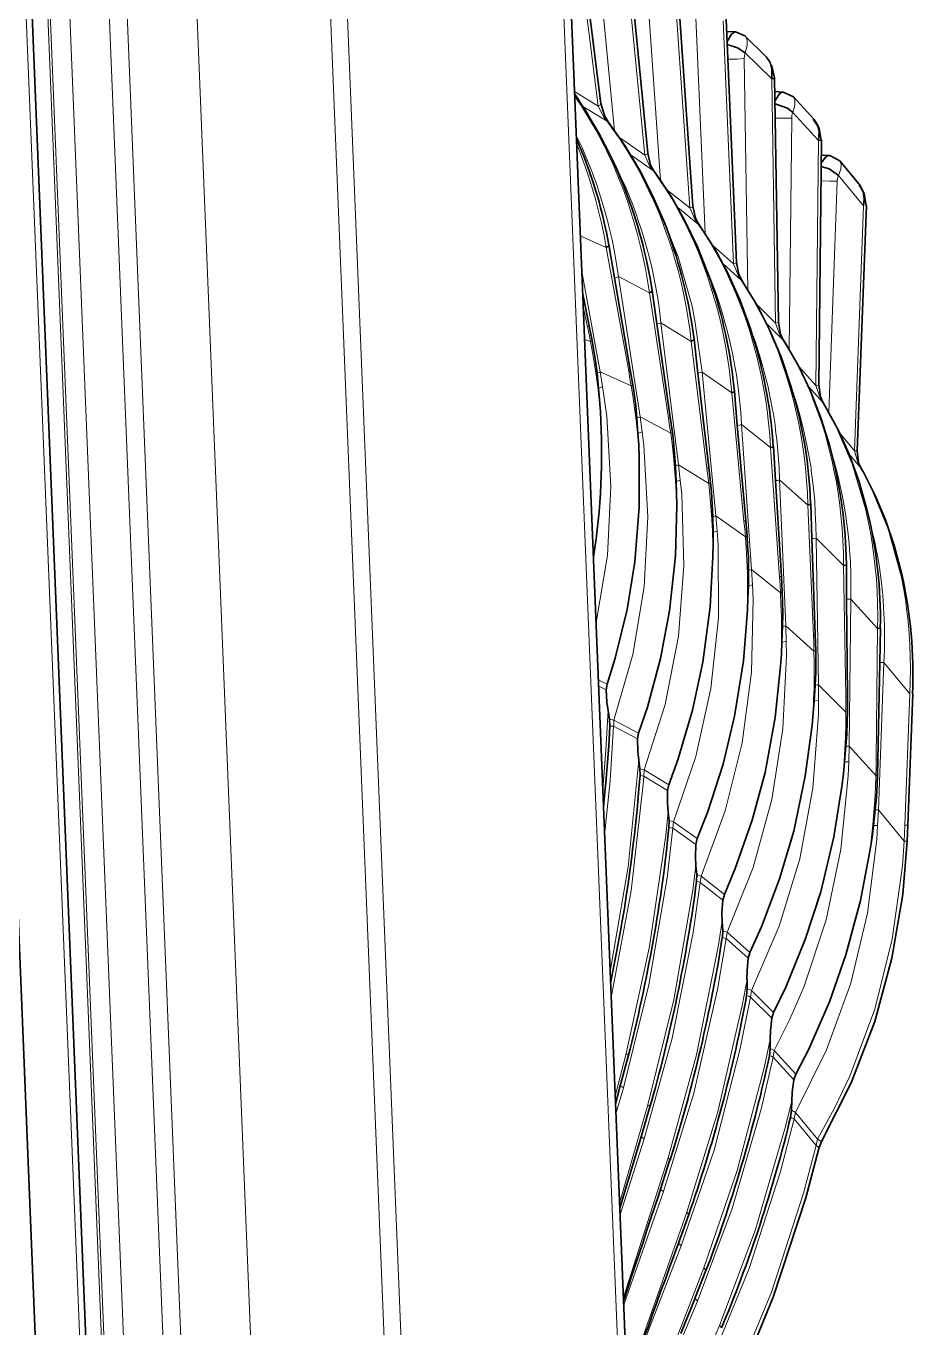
# Model space of a CAD drawing. Header units: millimetres. Extents: x 0 to 174, y 0 to 33.
# Drawn here: x 28.202 to 28.904, y 25.847 to 26.877 of the extents above; entities that cross this region are included whole.
import ezdxf

# ---------------------------------------------------------------- set-up
doc = ezdxf.new("R2010")
doc.units = ezdxf.units.MM
doc.layers.add('PDF_Geomertry', color=7, linetype='Continuous', true_color=0x405f80)

# ---------------------------------------------------------------- blocks, each defined once
blk = doc.blocks.new('SYM_BSB04473_001')
at = {"layer": 'PDF_Geomertry', "color": 7, "lineweight": 35}
for points in [[(0.6097, -1.9019), (0.6091, -1.899), (0.6095, -1.8953), (0.6102, -1.894), (0.6105, -1.8935), (0.611, -1.8931), (0.6517, -1.8578), (0.6895, -1.8178, 0.187054), (0.8516, -1.299), (0.6823, 2.8734, 0.271753), (0.2559, 3.588, 0.095127), (0.066, 3.6378), (-0.0845, 3.6469), (-0.1117, 3.6477), (-0.139, 3.647), (-0.1659, 3.6447), (-0.1924, 3.6408), (-0.2091, 3.6376), (-0.2138, 3.6365)], [(0.8015, 3.513, -0.277426), (1.1035, 3.0153), (1.2728, -1.1572), (1.2731, -1.2027), (1.2687, -1.2592), (1.259, -1.3148), (1.2452, -1.3648), (1.228, -1.4102)], [(0.6422, 2.8726), (0.8115, -1.2998, -0.289356), (0.5084, -1.9102)], [(1.1706, 2.4783), (1.189, 2.2888), (1.1913, 2.2794), (1.1941, 2.2745), (1.1952, 2.273), (1.2073, 2.2551), (1.2181, 2.2359), (1.2283, 2.2148), (1.2372, 2.1926, -0.057415), (1.2567, 2.1087), (1.2576, 2.1005), (1.2567, 2.1087, 0.057415), (1.2372, 2.1926), (1.2283, 2.2148), (1.2181, 2.2359), (1.2073, 2.2551), (1.1952, 2.273), (1.1941, 2.2745), (1.1913, 2.2794), (1.189, 2.2888), (1.1706, 2.4783)]]:
    blk.add_lwpolyline(points, format="xyb", dxfattribs=at)
at = {"layer": 'PDF_Geomertry', "color": 7, "lineweight": 13}
for points in [[(0.7056, -1.799, 0.187268), (0.8638, -1.2926), (0.8648, -1.2919), (0.8658, -1.2913), (0.6963, 2.881), (0.6955, 2.8805), (0.6945, 2.8799, 0.2722), (0.2784, 3.5773)], [(0.7559, -1.7309, 0.153248), (0.8658, -1.2913), (0.8808, -1.2806), (0.7115, 2.8917), (0.6963, 2.881, 0.236094), (0.3522, 3.5359)], [(0.7762, -1.6992, 0.153429), (0.8808, -1.2806), (0.8849, -1.2794), (0.893, -1.2783), (0.9119, -1.2778), (0.7426, 2.8945), (0.7237, 2.8942), (0.7156, 2.8931), (0.7115, 2.8917, 0.236284), (0.3837, 3.5152)], [(1.1035, 3.0153), (1.1033, 3.0138), (1.1022, 3.0124), (1.0977, 3.0094), (1.267, -1.1631), (1.0991, -1.2491, -0.191951), (0.9277, -1.7851)], [(0.6391, -1.9441, 0.29997), (0.9812, -1.2755), (1.086, -1.253), (0.9167, 2.9194), (0.8119, 2.8969)], [(0.926, -1.2787), (0.9552, -1.2785), (0.9812, -1.2755), (0.8119, 2.8969), (0.7859, 2.894), (0.7567, 2.8937), (0.926, -1.2787, -0.28073), (0.6265, -1.8999)], [(0.6102, -1.8938), (0.6015, -1.8978, 0.242631), (0.8469, -1.3001), (0.8516, -1.299), (0.8638, -1.2926), (0.6945, 2.8799), (0.6823, 2.8734), (0.6776, 2.8724)]]:
    blk.add_lwpolyline(points, format="xyb", dxfattribs=at)
for points in [[(1.086, -1.253), (1.0938, -1.251), (1.0991, -1.2491), (0.9298, 2.9234), (0.9245, 2.9213), (0.9167, 2.9194)], [(0.8115, -1.2998), (0.8115, -1.2999), (0.8116, -1.3001), (0.8117, -1.3002), (0.8122, -1.3005), (0.8166, -1.3013), (0.839, -1.3012), (0.8469, -1.3001), (0.6776, 2.8724), (0.6697, 2.8713), (0.6473, 2.871), (0.6428, 2.8719), (0.6424, 2.8723), (0.6422, 2.8724), (0.6422, 2.8724), (0.6422, 2.8726)], [(1.2488, 2.3937), (1.2569, 2.2013), (1.2587, 2.2017), (1.2591, 2.202), (1.2592, 2.2023), (1.2591, 2.202), (1.2587, 2.2017), (1.2569, 2.2013), (1.2488, 2.3937)], [(1.2266, 2.4081), (1.2344, 2.2255), (1.2266, 2.4081)], [(1.257, 1.3148), (1.2869, 1.3873), (1.3124, 1.4656), (1.3224, 1.5033), (1.3049, 1.5244), (1.306, 1.5295), (1.3235, 1.5083), (1.3369, 1.533), (1.349, 1.5583), (1.3687, 1.6112), (1.3826, 1.6667), (1.3908, 1.7249), (1.392, 1.7444), (1.3717, 1.7691), (1.376, 1.8856), (1.3745, 1.8856), (1.3727, 1.8856), (1.3745, 1.8856), (1.376, 1.8856), (1.3717, 1.7691), (1.392, 1.7444), (1.3908, 1.7249), (1.3826, 1.6667), (1.3687, 1.6112), (1.349, 1.5583), (1.3369, 1.533), (1.3235, 1.5083), (1.306, 1.5295), (1.3049, 1.5244), (1.3224, 1.5033), (1.3124, 1.4656), (1.2869, 1.3873), (1.257, 1.3148)]]:
    blk.add_lwpolyline(points, dxfattribs=at)
at = {"layer": 'PDF_Geomertry', "color": 7, "lineweight": 35}
for points in [[(1.2027, 2.2327, -0.054804), (1.2244, 2.1505, 0.054804), (1.2027, 2.2327), (1.1931, 2.2549), (1.1824, 2.2758), (1.1709, 2.2949), (1.1583, 2.3128), (1.1576, 2.3138), (1.1547, 2.3187), (1.152, 2.3281), (1.1285, 2.5155), (1.1256, 2.5247), (1.1233, 2.5283), (1.1256, 2.5247), (1.1285, 2.5155), (1.152, 2.3281), (1.1547, 2.3187), (1.1576, 2.3138), (1.1583, 2.3128), (1.1709, 2.2949), (1.1824, 2.2758), (1.1931, 2.2549)], [(1.2637, 2.1878), (1.2652, 2.1855), (1.2762, 2.1674), (1.286, 2.1481), (1.2948, 2.127), (1.3024, 2.1045, -0.059762), (1.3177, 2.0183), (1.318, 2.0112), (1.3177, 2.0183, 0.059762), (1.3024, 2.1045), (1.2948, 2.127), (1.286, 2.1481), (1.2762, 2.1674), (1.2652, 2.1855), (1.2637, 2.1878), (1.2612, 2.1928), (1.2592, 2.2023), (1.2512, 2.3947), (1.2592, 2.2023), (1.2612, 2.1928)], [(1.2965, 2.1408), (1.2983, 2.138), (1.3087, 2.1199), (1.3178, 2.1006), (1.3262, 2.0794), (1.3331, 2.057, -0.057696), (1.3462, 1.9699), (1.3463, 1.9631), (1.3462, 1.9699, 0.057696), (1.3331, 2.057), (1.3262, 2.0794), (1.3178, 2.1006), (1.3087, 2.1199), (1.2983, 2.138), (1.2965, 2.1408), (1.2942, 2.1456), (1.2926, 2.1551), (1.2895, 2.3484), (1.2894, 2.3483), (1.2888, 2.348), (1.2872, 2.3477), (1.2873, 2.3555), (1.2859, 2.3606), (1.283, 2.3649), (1.2662, 2.3815), (1.283, 2.3649), (1.2859, 2.3606), (1.2873, 2.3555), (1.2872, 2.3477), (1.2888, 2.348), (1.2894, 2.3483), (1.2895, 2.3484), (1.2926, 2.1551), (1.2942, 2.1456)], [(1.1312, 2.3355, -0.05167), (1.167, 2.2703, -0.054087), (1.1909, 2.1899, 0.054087), (1.167, 2.2703, 0.05167)], [(1.328, 2.0912), (1.3299, 2.088), (1.3398, 2.0699), (1.3484, 2.0506), (1.3562, 2.0295), (1.3626, 2.0072, -0.058621), (1.3733, 1.9195), (1.3731, 1.913), (1.3733, 1.9195, 0.058621), (1.3626, 2.0072), (1.3562, 2.0295), (1.3484, 2.0506), (1.3398, 2.0699), (1.3299, 2.088), (1.328, 2.0912), (1.3259, 2.0959), (1.3245, 2.1055), (1.3266, 2.2992), (1.3263, 2.2992), (1.3259, 2.2991), (1.3241, 2.299), (1.3247, 2.3063), (1.3234, 2.3113), (1.3208, 2.3155), (1.3044, 2.3335), (1.2963, 2.3373), (1.2953, 2.3372), (1.2933, 2.3358), (1.2898, 2.3306), (1.2933, 2.3358), (1.2953, 2.3372), (1.2963, 2.3373), (1.2897, 2.3377), (1.2963, 2.3373), (1.3044, 2.3335), (1.3208, 2.3155), (1.3234, 2.3113), (1.3247, 2.3063), (1.3241, 2.299), (1.3259, 2.2991), (1.3263, 2.2992), (1.3266, 2.2992), (1.3245, 2.1055), (1.3259, 2.0959)], [(1.1326, 2.3003, -0.051648), (1.1562, 2.2269, 0.051648)], [(1.3549, 2.0534), (1.3622, 2.2474), (1.3549, 2.0534), (1.356, 2.0438), (1.358, 2.0392), (1.3598, 2.0363), (1.3692, 2.018), (1.3774, 1.9987), (1.3845, 1.9776), (1.3903, 1.9556, -0.064492), (1.3987, 1.8609, 0.064492), (1.3903, 1.9556), (1.3845, 1.9776), (1.3774, 1.9987), (1.3692, 2.018), (1.3598, 2.0363), (1.358, 2.0392), (1.356, 2.0438)], [(1.2295, 2.2326), (1.2308, 2.2306), (1.2423, 2.2126), (1.2527, 2.1933), (1.2622, 2.1722), (1.2703, 2.1498, -0.058678), (1.2878, 2.0647), (1.2884, 2.057), (1.2878, 2.0647, 0.058678), (1.2703, 2.1498), (1.2622, 2.1722), (1.2527, 2.1933), (1.2423, 2.2126), (1.2308, 2.2306)], [(1.1515, 2.0841, -0.055672), (1.146, 1.9694, 0.055672), (1.1515, 2.0841), (1.1508, 2.0938), (1.1501, 2.1027), (1.149, 2.1147), (1.1477, 2.1244), (1.1462, 2.1341), (1.1449, 2.1406), (1.1426, 2.1523), (1.1376, 2.1774), (1.1426, 2.1523), (1.1449, 2.1406), (1.1462, 2.1341), (1.1477, 2.1244), (1.149, 2.1147), (1.1501, 2.1027), (1.1508, 2.0938)]]:
    blk.add_lwpolyline(points, format="xyb", close=True, dxfattribs=at)
at = {"layer": 'PDF_Geomertry', "color": 7, "lineweight": 13}
for points in [[(1.1263, 2.5135), (1.1238, 2.5151), (1.1263, 2.5135), (1.1497, 2.326), (1.131, 2.3376), (1.1497, 2.326)], [(1.144, 2.5077), (1.1459, 2.5049), (1.1467, 2.5013), (1.1458, 2.4926), (1.1683, 2.4766), (1.1866, 2.2872), (1.1667, 2.3012), (1.1866, 2.2872), (1.1683, 2.4766), (1.1458, 2.4926), (1.1452, 2.4902), (1.1453, 2.4878), (1.1628, 2.3067), (1.1453, 2.4878), (1.1395, 2.4865), (1.1323, 2.4858), (1.1395, 2.4865), (1.1453, 2.4878), (1.1452, 2.4902), (1.1458, 2.4926), (1.1467, 2.5013), (1.1459, 2.5049)], [(1.1859, 2.4687), (1.1876, 2.4663), (1.1883, 2.464), (1.187, 2.4542), (1.2091, 2.4366), (1.2223, 2.2455), (1.204, 2.2602), (1.2223, 2.2455), (1.2091, 2.4366), (1.187, 2.4542), (1.1866, 2.4519), (1.1865, 2.4495), (1.1991, 2.2674), (1.1865, 2.4495), (1.1806, 2.4484), (1.1735, 2.448), (1.1806, 2.4484), (1.1865, 2.4495), (1.1866, 2.4519), (1.187, 2.4542), (1.1883, 2.464), (1.1876, 2.4663)], [(1.2872, 2.3477), (1.2902, 2.1544), (1.2919, 2.1548), (1.2926, 2.1551), (1.2924, 2.1549), (1.2919, 2.1548), (1.2902, 2.1544), (1.2872, 2.3477), (1.2662, 2.3684), (1.2656, 2.3662), (1.2653, 2.3638), (1.2597, 2.3634), (1.2524, 2.3633), (1.2597, 2.3634), (1.2653, 2.3638), (1.2683, 2.1808), (1.2653, 2.3638), (1.2656, 2.3662), (1.2662, 2.3684), (1.2677, 2.3738), (1.2678, 2.378), (1.2673, 2.3798), (1.2663, 2.3815), (1.2673, 2.3798), (1.2678, 2.378), (1.2677, 2.3738), (1.2662, 2.3684)], [(1.3241, 2.299), (1.322, 2.1051), (1.3238, 2.1052), (1.3242, 2.1053), (1.3245, 2.1055), (1.3242, 2.1053), (1.3238, 2.1052), (1.322, 2.1051), (1.3241, 2.299), (1.3038, 2.3212), (1.3055, 2.3265), (1.3056, 2.3305), (1.3052, 2.3322), (1.3044, 2.3335), (1.3052, 2.3322), (1.3056, 2.3305), (1.3055, 2.3265), (1.3038, 2.3212), (1.3031, 2.3191), (1.303, 2.3166), (1.3009, 2.1335), (1.303, 2.3166), (1.2972, 2.3165), (1.2901, 2.3166), (1.2972, 2.3165), (1.303, 2.3166), (1.3031, 2.3191), (1.3038, 2.3212)], [(1.2027, 2.2327), (1.2015, 2.2322), (1.198, 2.2413), (1.1941, 2.2503), (1.1899, 2.2592), (1.1856, 2.2681), (1.1819, 2.2753), (1.177, 2.284), (1.1719, 2.2923), (1.1666, 2.3005), (1.1609, 2.3085), (1.1569, 2.3141), (1.1376, 2.3259), (1.1569, 2.3141), (1.1542, 2.3174), (1.1497, 2.326), (1.1515, 2.3272), (1.1519, 2.3276), (1.152, 2.3281), (1.1519, 2.3276), (1.1515, 2.3272), (1.1497, 2.326), (1.1542, 2.3174), (1.1569, 2.3141), (1.1609, 2.3085), (1.1666, 2.3005), (1.1719, 2.2923), (1.177, 2.284), (1.1819, 2.2753), (1.1856, 2.2681), (1.1899, 2.2592), (1.1941, 2.2503), (1.198, 2.2413), (1.2015, 2.2322)], [(1.1752, 2.1173), (1.1747, 2.1169), (1.174, 2.1163), (1.156, 2.2141), (1.1356, 2.2234), (1.156, 2.2141), (1.1544, 2.2238), (1.1524, 2.2334), (1.1501, 2.243), (1.148, 2.2515), (1.1456, 2.2597), (1.1427, 2.269), (1.1395, 2.2783), (1.1377, 2.2834), (1.1341, 2.2926), (1.1327, 2.296), (1.1341, 2.2926), (1.1377, 2.2834), (1.1395, 2.2783), (1.1427, 2.269), (1.1456, 2.2597), (1.148, 2.2515), (1.1501, 2.243), (1.1524, 2.2334), (1.1544, 2.2238), (1.156, 2.2141), (1.174, 2.1163), (1.1749, 2.1105), (1.176, 2.1047), (1.1513, 2.1158), (1.1369, 2.1951), (1.1513, 2.1158), (1.176, 2.1047), (1.1749, 2.1105), (1.174, 2.1163), (1.1747, 2.1169)], [(1.189, 2.2888), (1.1888, 2.2884), (1.1884, 2.288), (1.1866, 2.2872), (1.1908, 2.2784), (1.1934, 2.2748), (1.1908, 2.2784), (1.1866, 2.2872), (1.1884, 2.288), (1.1888, 2.2884)], [(1.2373, 2.0401), (1.2367, 2.0398), (1.2359, 2.0394), (1.2234, 2.1399), (1.1995, 2.1547), (1.1983, 2.1645), (1.1969, 2.1742), (1.1952, 2.184), (1.1933, 2.1935), (1.1924, 2.1974), (1.1901, 2.207), (1.1897, 2.209), (1.187, 2.2184), (1.1841, 2.2279), (1.181, 2.2372), (1.1803, 2.2394), (1.1769, 2.2487), (1.1733, 2.2577), (1.1722, 2.2606), (1.1681, 2.2695), (1.164, 2.2784), (1.1633, 2.2797), (1.1594, 2.2872), (1.1633, 2.2797), (1.164, 2.2784), (1.1681, 2.2695), (1.1722, 2.2606), (1.1733, 2.2577), (1.1769, 2.2487), (1.1803, 2.2394), (1.181, 2.2372), (1.1841, 2.2279), (1.187, 2.2184), (1.1897, 2.209), (1.1901, 2.207), (1.1924, 2.1974), (1.1933, 2.1935), (1.1952, 2.184), (1.1969, 2.1742), (1.1983, 2.1645), (1.1995, 2.1547), (1.2234, 2.1399), (1.2223, 2.1497), (1.2208, 2.1594), (1.2191, 2.1691), (1.2173, 2.1781), (1.2155, 2.1865), (1.213, 2.196), (1.2103, 2.2055), (1.2088, 2.2109), (1.2058, 2.2202), (1.2024, 2.2295), (1.2016, 2.232), (1.2024, 2.2295), (1.2058, 2.2202), (1.2088, 2.2109), (1.2103, 2.2055), (1.213, 2.196), (1.2155, 2.1865), (1.2173, 2.1781), (1.2191, 2.1691), (1.2208, 2.1594), (1.2223, 2.1497), (1.2234, 2.1399), (1.2359, 2.0394), (1.2367, 2.0334), (1.2374, 2.0273), (1.2135, 2.0422), (1.1995, 2.1547), (1.198, 2.1541), (1.1962, 2.1537), (1.198, 2.1541), (1.1995, 2.1547), (1.2135, 2.0422), (1.2374, 2.0273), (1.2367, 2.0334), (1.2359, 2.0394), (1.2367, 2.0398)], [(1.236, 2.1922), (1.2326, 2.2013), (1.2291, 2.2105), (1.2252, 2.2195), (1.221, 2.2285), (1.2174, 2.2358), (1.2128, 2.2444), (1.208, 2.253), (1.2027, 2.2613), (1.1973, 2.2695), (1.1935, 2.2748), (1.1758, 2.2873), (1.1935, 2.2748), (1.1973, 2.2695), (1.2027, 2.2613), (1.208, 2.253), (1.2128, 2.2444), (1.2174, 2.2358), (1.221, 2.2285), (1.2252, 2.2195), (1.2291, 2.2105), (1.2326, 2.2013), (1.236, 2.1922), (1.2372, 2.1926)], [(1.3526, 2.0534), (1.3412, 2.0672), (1.3526, 2.0534), (1.3598, 2.2473), (1.3401, 2.2712), (1.3394, 2.2691), (1.3391, 2.2667), (1.3333, 2.2667), (1.3262, 2.267), (1.3333, 2.2667), (1.3391, 2.2667), (1.3323, 2.084), (1.3391, 2.2667), (1.3394, 2.2691), (1.3401, 2.2712), (1.3419, 2.2762), (1.3422, 2.2801), (1.3417, 2.2816), (1.3412, 2.2827), (1.3417, 2.2816), (1.3422, 2.2801), (1.3419, 2.2762), (1.3401, 2.2712), (1.3598, 2.2473)], [(1.2692, 2.1495), (1.2662, 2.159), (1.2628, 2.1681), (1.2591, 2.1773), (1.2552, 2.1863), (1.2519, 2.1935), (1.2474, 2.2023), (1.2427, 2.2109), (1.2377, 2.2194), (1.2324, 2.2277), (1.229, 2.2328), (1.2128, 2.2458), (1.229, 2.2328), (1.2263, 2.2366), (1.2223, 2.2455), (1.2241, 2.2462), (1.2247, 2.2466), (1.2247, 2.2469), (1.2247, 2.2466), (1.2241, 2.2462), (1.2223, 2.2455), (1.2263, 2.2366), (1.229, 2.2328), (1.2324, 2.2277), (1.2377, 2.2194), (1.2427, 2.2109), (1.2474, 2.2023), (1.2519, 2.1935), (1.2552, 2.1863), (1.2591, 2.1773), (1.2628, 2.1681), (1.2662, 2.159), (1.2692, 2.1495), (1.2701, 2.1469), (1.2728, 2.1374), (1.2755, 2.128), (1.2767, 2.1224), (1.2788, 2.1128), (1.2808, 2.1033), (1.2822, 2.0947), (1.2835, 2.0852), (1.2847, 2.0755), (1.2856, 2.0656), (1.2863, 2.0558), (1.2633, 2.0741), (1.2627, 2.084), (1.2617, 2.0937), (1.2606, 2.1035), (1.2592, 2.1133), (1.2585, 2.1176), (1.2567, 2.1272), (1.2563, 2.1292), (1.2542, 2.1388), (1.2519, 2.1484), (1.2494, 2.1578), (1.2487, 2.1602), (1.2458, 2.1697), (1.2426, 2.179), (1.2416, 2.1817), (1.2381, 2.1909), (1.2347, 2.1991), (1.2381, 2.1909), (1.2416, 2.1817), (1.2426, 2.179), (1.2458, 2.1697), (1.2487, 2.1602), (1.2494, 2.1578), (1.2519, 2.1484), (1.2542, 2.1388), (1.2563, 2.1292), (1.2567, 2.1272), (1.2585, 2.1176), (1.2592, 2.1133), (1.2606, 2.1035), (1.2617, 2.0937), (1.2627, 2.084), (1.2633, 2.0741), (1.2863, 2.0558), (1.2934, 1.9534), (1.2938, 1.9473), (1.2941, 1.941), (1.2949, 1.9413), (1.2955, 1.9415), (1.2949, 1.9413), (1.2941, 1.941), (1.2938, 1.9473), (1.2934, 1.9534), (1.2941, 1.9537), (1.2948, 1.9538), (1.2941, 1.9537), (1.2934, 1.9534), (1.2863, 2.0558), (1.2856, 2.0656), (1.2847, 2.0755), (1.2835, 2.0852), (1.2822, 2.0947), (1.2808, 2.1033), (1.2788, 2.1128), (1.2767, 2.1224), (1.2755, 2.128), (1.2728, 2.1374), (1.2701, 2.1469), (1.2692, 2.1495), (1.2703, 2.1498)], [(1.2666, 1.9981), (1.266, 1.9978), (1.2652, 1.9974), (1.2555, 2.0991), (1.232, 2.1156), (1.2267, 2.1547), (1.2241, 2.1678), (1.2131, 2.2069), (1.198, 2.2442), (1.2131, 2.2069), (1.2241, 2.1678), (1.2267, 2.1547), (1.232, 2.1156), (1.2555, 2.0991), (1.2545, 2.1088), (1.2534, 2.1185), (1.252, 2.1284), (1.2503, 2.1376), (1.2487, 2.146), (1.2466, 2.1558), (1.2442, 2.1652), (1.2427, 2.1706), (1.2399, 2.1801), (1.2369, 2.1895), (1.236, 2.192), (1.2369, 2.1895), (1.2399, 2.1801), (1.2427, 2.1706), (1.2442, 2.1652), (1.2466, 2.1558), (1.2487, 2.146), (1.2503, 2.1376), (1.252, 2.1284), (1.2534, 2.1185), (1.2545, 2.1088), (1.2555, 2.0991), (1.2652, 1.9974), (1.2659, 1.9915), (1.2663, 1.9853), (1.243, 2.0019), (1.232, 2.1156), (1.2305, 2.1152), (1.2287, 2.1147), (1.2305, 2.1152), (1.232, 2.1156), (1.243, 2.0019), (1.2663, 1.9853), (1.2672, 1.9855), (1.2677, 1.9858), (1.2672, 1.9855), (1.2663, 1.9853), (1.2659, 1.9915), (1.2652, 1.9974), (1.266, 1.9978)], [(1.2402, 2.2162), (1.2569, 2.2013), (1.2606, 2.1922), (1.2631, 2.1883), (1.2487, 2.2012), (1.2631, 2.1883), (1.2663, 2.1833), (1.2715, 2.1749), (1.2763, 2.1663), (1.2809, 2.1576), (1.2851, 2.1487), (1.2881, 2.1416), (1.2919, 2.1326), (1.2953, 2.1233), (1.2984, 2.114), (1.3013, 2.1045), (1.3024, 2.1045), (1.3013, 2.1045), (1.302, 2.1019), (1.3047, 2.0924), (1.3069, 2.0828), (1.3081, 2.0773), (1.3099, 2.0677), (1.3116, 2.058), (1.3128, 2.0494), (1.314, 2.0398), (1.3148, 2.0299), (1.3155, 2.0201), (1.3158, 2.0103), (1.3202, 1.9072), (1.3209, 1.9074), (1.3216, 1.9076), (1.3209, 1.9074), (1.3202, 1.9072), (1.3205, 1.901), (1.3206, 1.8948), (1.3213, 1.8949), (1.322, 1.8951), (1.3213, 1.8949), (1.3206, 1.8948), (1.3205, 1.901), (1.3202, 1.9072), (1.3158, 2.0103), (1.2934, 2.0302), (1.2983, 1.9148), (1.3206, 1.8948), (1.3209, 1.8853), (1.3209, 1.8755), (1.3208, 1.8656), (1.3203, 1.8558), (1.3199, 1.8459), (1.3192, 1.8362), (1.3199, 1.8459), (1.3203, 1.8558), (1.3208, 1.8656), (1.3209, 1.8755), (1.3209, 1.8853), (1.3206, 1.8948), (1.2983, 1.9148), (1.2934, 2.0302), (1.3158, 2.0103), (1.3155, 2.0201), (1.3148, 2.0299), (1.314, 2.0398), (1.3128, 2.0494), (1.3116, 2.058), (1.3099, 2.0677), (1.3081, 2.0773), (1.3069, 2.0828), (1.3047, 2.0924), (1.302, 2.1019), (1.3013, 2.1045), (1.2984, 2.114), (1.2953, 2.1233), (1.2919, 2.1326), (1.2881, 2.1416), (1.2851, 2.1487), (1.2809, 2.1576), (1.2763, 2.1663), (1.2715, 2.1749), (1.2663, 2.1833), (1.2631, 2.1883), (1.2606, 2.1922), (1.2569, 2.2013)], [(1.1426, 2.1523), (1.142, 2.1517), (1.1413, 2.1513), (1.1426, 2.1455), (1.1437, 2.1397), (1.139, 2.1415), (1.1437, 2.1397), (1.1426, 2.1455), (1.1413, 2.1513), (1.138, 2.1672), (1.1413, 2.1513), (1.142, 2.1517)], [(1.2751, 2.1694), (1.2902, 2.1544), (1.2935, 2.1452), (1.296, 2.1412), (1.2833, 2.1538), (1.296, 2.1412), (1.299, 2.1365), (1.304, 2.128), (1.3087, 2.1192), (1.313, 2.1105), (1.317, 2.1015), (1.3198, 2.0945), (1.3233, 2.0853), (1.3265, 2.076), (1.3294, 2.0666), (1.332, 2.0572), (1.3331, 2.057), (1.332, 2.0572), (1.3327, 2.0545), (1.3351, 2.0449), (1.337, 2.0353), (1.3381, 2.0298), (1.3397, 2.0201), (1.341, 2.0103), (1.342, 2.0017), (1.343, 1.992), (1.3435, 1.9823), (1.344, 1.9724), (1.3441, 1.9626), (1.3458, 1.859), (1.3465, 1.8591), (1.3472, 1.8592), (1.3465, 1.8591), (1.3458, 1.859), (1.3458, 1.8527), (1.3459, 1.8465), (1.3466, 1.8466), (1.3472, 1.8467), (1.3466, 1.8466), (1.3459, 1.8465), (1.3458, 1.8527), (1.3458, 1.859), (1.3441, 1.9626), (1.3223, 1.9842), (1.3241, 1.8681), (1.3459, 1.8465), (1.3458, 1.8369), (1.3455, 1.827), (1.3451, 1.8172), (1.3445, 1.8073), (1.3438, 1.7976), (1.3428, 1.7877), (1.3438, 1.7976), (1.3445, 1.8073), (1.3451, 1.8172), (1.3455, 1.827), (1.3458, 1.8369), (1.3459, 1.8465), (1.3241, 1.8681), (1.3223, 1.9842), (1.3441, 1.9626), (1.344, 1.9724), (1.3435, 1.9823), (1.343, 1.992), (1.342, 2.0017), (1.341, 2.0103), (1.3397, 2.0201), (1.3381, 2.0298), (1.337, 2.0353), (1.3351, 2.0449), (1.3327, 2.0545), (1.332, 2.0572), (1.3294, 2.0666), (1.3265, 2.076), (1.3233, 2.0853), (1.3198, 2.0945), (1.317, 2.1015), (1.313, 2.1105), (1.3087, 2.1192), (1.304, 2.128), (1.299, 2.1365), (1.296, 2.1412), (1.2935, 2.1452), (1.2902, 2.1544)], [(1.281, 2.1169), (1.2816, 2.1145), (1.284, 2.1049), (1.286, 2.0953), (1.2878, 2.0858), (1.286, 2.0953), (1.284, 2.1049), (1.2816, 2.1145), (1.281, 2.1169), (1.2784, 2.1263), (1.2755, 2.1358), (1.2745, 2.1385), (1.2713, 2.1477), (1.2697, 2.152), (1.2713, 2.1477), (1.2745, 2.1385), (1.2755, 2.1358), (1.2784, 2.1263)], [(1.1437, 2.1397), (1.1451, 2.1328), (1.1467, 2.1231), (1.1481, 2.1134), (1.1495, 2.1037), (1.1506, 2.0938), (1.1515, 2.0841), (1.1506, 2.0938), (1.1495, 2.1037), (1.1481, 2.1134), (1.1467, 2.1231), (1.1451, 2.1328), (1.1437, 2.1397), (1.1444, 2.1402), (1.1449, 2.1406), (1.1444, 2.1402)], [(1.1533, 2.1041), (1.1513, 2.1158), (1.1502, 2.1152), (1.149, 2.1147), (1.1502, 2.1152), (1.1513, 2.1158), (1.1533, 2.1041), (1.1501, 2.1027), (1.1533, 2.1041), (1.1566, 2.0806), (1.1599, 2.0251), (1.1572, 1.9705), (1.1481, 1.9174), (1.1572, 1.9705), (1.1599, 2.0251), (1.1566, 2.0806)], [(1.3088, 2.1197), (1.322, 2.1051), (1.3252, 2.0958), (1.3276, 2.0916), (1.3165, 2.1038), (1.3276, 2.0916), (1.3365, 2.0759), (1.3508, 2.043), (1.3615, 2.0074), (1.3626, 2.0072), (1.3615, 2.0074), (1.362, 2.0049), (1.3641, 1.9953), (1.3659, 1.9856), (1.3667, 1.9801), (1.3681, 1.9703), (1.3692, 1.9606), (1.3701, 1.952), (1.3706, 1.9422), (1.371, 1.9324), (1.3712, 1.9226), (1.371, 1.9127), (1.3698, 1.8088), (1.3706, 1.8088), (1.3712, 1.809), (1.3706, 1.8088), (1.3698, 1.8088), (1.3698, 1.8026), (1.3697, 1.7963), (1.3703, 1.7963), (1.3709, 1.7965), (1.3703, 1.7963), (1.3697, 1.7963), (1.3698, 1.8026), (1.3698, 1.8088), (1.371, 1.9127), (1.3498, 1.9359), (1.3485, 1.8195), (1.3697, 1.7963), (1.3694, 1.7866), (1.3688, 1.7767), (1.3681, 1.7669), (1.3673, 1.7572), (1.3663, 1.7473), (1.3651, 1.7376), (1.3663, 1.7473), (1.3673, 1.7572), (1.3681, 1.7669), (1.3688, 1.7767), (1.3694, 1.7866), (1.3697, 1.7963), (1.3485, 1.8195), (1.3498, 1.9359), (1.371, 1.9127), (1.3712, 1.9226), (1.371, 1.9324), (1.3706, 1.9422), (1.3701, 1.952), (1.3692, 1.9606), (1.3681, 1.9703), (1.3667, 1.9801), (1.3659, 1.9856), (1.3641, 1.9953), (1.362, 2.0049), (1.3615, 2.0074), (1.3508, 2.043), (1.3365, 2.0759), (1.3276, 2.0916), (1.3252, 2.0958), (1.322, 2.1051)], [(1.176, 2.1047), (1.1772, 2.0972), (1.1785, 2.0874), (1.1798, 2.0776), (1.1808, 2.0678), (1.1816, 2.058), (1.1823, 2.0481), (1.1816, 2.058), (1.1808, 2.0678), (1.1798, 2.0776), (1.1785, 2.0874), (1.1772, 2.0972), (1.176, 2.1047), (1.1767, 2.1051), (1.1773, 2.1055), (1.1767, 2.1051)], [(1.3223, 1.9842), (1.3208, 1.984), (1.319, 1.9838), (1.3208, 1.984), (1.3223, 1.9842), (1.3222, 1.9941), (1.3217, 2.0038), (1.3212, 2.0137), (1.3202, 2.0235), (1.3198, 2.028), (1.3185, 2.0377), (1.3183, 2.0398), (1.3166, 2.0495), (1.3148, 2.0592), (1.3127, 2.0688), (1.3122, 2.071), (1.3098, 2.0806), (1.307, 2.0901), (1.3062, 2.0928), (1.3031, 2.1022), (1.3028, 2.103), (1.3031, 2.1022), (1.3062, 2.0928), (1.307, 2.0901), (1.3098, 2.0806), (1.3122, 2.071), (1.3127, 2.0688), (1.3148, 2.0592), (1.3166, 2.0495), (1.3183, 2.0398), (1.3185, 2.0377), (1.3198, 2.028), (1.3202, 2.0235), (1.3212, 2.0137), (1.3217, 2.0038), (1.3222, 1.9941)], [(1.2934, 2.0302), (1.2919, 2.0299), (1.2901, 2.0298), (1.2919, 2.0299), (1.2934, 2.0302), (1.293, 2.0401), (1.2924, 2.0499), (1.2915, 2.0598), (1.2903, 2.0695), (1.2898, 2.074), (1.2883, 2.0837), (1.2878, 2.0856), (1.2883, 2.0837), (1.2898, 2.074), (1.2903, 2.0695), (1.2915, 2.0598), (1.2924, 2.0499), (1.293, 2.0401)], [(1.1847, 2.0683), (1.183, 2.0801), (1.1817, 2.0797), (1.1805, 2.0791), (1.1817, 2.0797), (1.183, 2.0801), (1.1847, 2.0683), (1.1813, 2.067), (1.1847, 2.0683), (1.1859, 2.0574), (1.1892, 2.0009), (1.1863, 1.9456), (1.1773, 1.892), (1.1622, 1.8402), (1.1817, 1.8298), (1.1622, 1.8402), (1.1773, 1.892), (1.1863, 1.9456), (1.1892, 2.0009), (1.1859, 2.0574)], [(1.2633, 2.0741), (1.2617, 2.0737), (1.2599, 2.0734), (1.2617, 2.0737), (1.2633, 2.0741), (1.2713, 1.9594), (1.2941, 1.941), (1.2945, 1.9319), (1.2948, 1.922), (1.2949, 1.9122), (1.2949, 1.9023), (1.2947, 1.8924), (1.2942, 1.8827), (1.2947, 1.8924), (1.2949, 1.9023), (1.2949, 1.9122), (1.2948, 1.922), (1.2945, 1.9319), (1.2941, 1.941), (1.2713, 1.9594)], [(1.2073, 2.0672), (1.2083, 2.0591), (1.2094, 2.0494), (1.2103, 2.0395), (1.211, 2.0297), (1.2116, 2.0199), (1.212, 2.0101), (1.2116, 2.0199), (1.211, 2.0297), (1.2103, 2.0395), (1.2094, 2.0494), (1.2083, 2.0591), (1.2073, 2.0672), (1.208, 2.0674), (1.2085, 2.0678), (1.208, 2.0674)], [(1.3498, 1.9359), (1.3499, 1.9458), (1.3498, 1.9556), (1.3495, 1.9655), (1.3488, 1.9753), (1.3485, 1.9798), (1.3474, 1.9897), (1.3473, 1.9916), (1.3459, 2.0015), (1.3444, 2.0112), (1.3424, 2.0208), (1.342, 2.023), (1.3398, 2.0326), (1.3374, 2.042), (1.3366, 2.0447), (1.3345, 2.0519), (1.3366, 2.0447), (1.3374, 2.042), (1.3398, 2.0326), (1.342, 2.023), (1.3424, 2.0208), (1.3444, 2.0112), (1.3459, 2.0015), (1.3473, 1.9916), (1.3474, 1.9897), (1.3485, 1.9798), (1.3488, 1.9753), (1.3495, 1.9655), (1.3498, 1.9556), (1.3499, 1.9458), (1.3498, 1.9359), (1.3483, 1.9359), (1.3465, 1.9358), (1.3483, 1.9359)], [(1.3483, 2.051), (1.3577, 2.0397), (1.366, 2.0241), (1.3795, 1.9915), (1.3892, 1.956), (1.3894, 1.9555), (1.3899, 1.9531), (1.3917, 1.9434), (1.3933, 1.9337), (1.394, 1.9283), (1.3951, 1.9185), (1.3959, 1.9087), (1.3951, 1.9185), (1.394, 1.9283), (1.3933, 1.9337), (1.3917, 1.9434), (1.3899, 1.9531), (1.3894, 1.9555), (1.3892, 1.956), (1.3795, 1.9915), (1.366, 2.0241), (1.3577, 2.0397), (1.3553, 2.0441), (1.3526, 2.0534), (1.3544, 2.0534), (1.3548, 2.0534), (1.3549, 2.0534), (1.3548, 2.0534), (1.3544, 2.0534), (1.3526, 2.0534), (1.3553, 2.0441), (1.3577, 2.0397)], [(1.2148, 2.0301), (1.2135, 2.0422), (1.2124, 2.0416), (1.211, 2.0412), (1.2124, 2.0416), (1.2135, 2.0422), (1.2148, 2.0301), (1.2116, 2.0291), (1.2148, 2.0301), (1.2159, 2.0192), (1.2177, 1.9622), (1.2133, 1.9065), (1.2028, 1.8526), (1.1863, 1.8008), (1.2056, 1.789), (1.1863, 1.8008), (1.2028, 1.8526), (1.2133, 1.9065), (1.2177, 1.9622), (1.2159, 2.0192)], [(1.2374, 2.0273), (1.2383, 2.0188), (1.2391, 2.009), (1.2398, 1.9992), (1.2402, 1.9894), (1.2405, 1.9795), (1.2406, 1.9697), (1.2405, 1.9795), (1.2402, 1.9894), (1.2398, 1.9992), (1.2391, 2.009), (1.2383, 2.0188), (1.2374, 2.0273), (1.2381, 2.0276), (1.2387, 2.028), (1.2381, 2.0276)], [(1.244, 1.9897), (1.243, 2.0019), (1.2419, 2.0015), (1.2405, 2.001), (1.2419, 2.0015), (1.243, 2.0019), (1.244, 1.9897), (1.2408, 1.9888), (1.244, 1.9897), (1.2448, 1.9787), (1.2451, 1.9212), (1.2391, 1.8652), (1.2272, 1.8113), (1.2094, 1.7597), (1.2281, 1.7463), (1.2094, 1.7597), (1.2272, 1.8113), (1.2391, 1.8652), (1.2451, 1.9212), (1.2448, 1.9787)], [(1.3926, 1.7569), (1.3965, 1.8608), (1.376, 1.8856), (1.3765, 1.8955), (1.3766, 1.9053), (1.3765, 1.9152), (1.376, 1.9249), (1.3758, 1.9295), (1.3751, 1.9392), (1.3748, 1.9413), (1.3738, 1.951), (1.3724, 1.9609), (1.3709, 1.9706), (1.3705, 1.9726), (1.3685, 1.9823), (1.3663, 1.9919), (1.3656, 1.9944), (1.3644, 1.999), (1.3656, 1.9944), (1.3663, 1.9919), (1.3685, 1.9823), (1.3705, 1.9726), (1.3709, 1.9706), (1.3724, 1.9609), (1.3738, 1.951), (1.3748, 1.9413), (1.3751, 1.9392), (1.3758, 1.9295), (1.376, 1.9249), (1.3765, 1.9152), (1.3766, 1.9053), (1.3765, 1.8955), (1.376, 1.8856), (1.3965, 1.8608), (1.3969, 1.8706), (1.397, 1.8805), (1.3969, 1.8903), (1.3965, 1.9001), (1.396, 1.9087), (1.3965, 1.9001), (1.3969, 1.8903), (1.397, 1.8805), (1.3969, 1.8706), (1.3965, 1.8608), (1.3926, 1.7569), (1.3944, 1.7569), (1.3948, 1.7569), (1.3949, 1.757), (1.3948, 1.7569), (1.3944, 1.7569), (1.3926, 1.7569), (1.3923, 1.7506), (1.392, 1.7444), (1.3938, 1.7444), (1.3942, 1.7444), (1.3945, 1.7444), (1.3942, 1.7444), (1.3938, 1.7444), (1.392, 1.7444), (1.3923, 1.7506)], [(1.2663, 1.9852), (1.267, 1.9763), (1.2676, 1.9666), (1.268, 1.9567), (1.2681, 1.9469), (1.2681, 1.937), (1.268, 1.9272), (1.2681, 1.937), (1.2681, 1.9469), (1.268, 1.9567), (1.2676, 1.9666), (1.267, 1.9763)], [(1.272, 1.9472), (1.2713, 1.9594), (1.2701, 1.9591), (1.2688, 1.9588), (1.2701, 1.9591), (1.2713, 1.9594), (1.272, 1.9472), (1.2687, 1.9465), (1.272, 1.9472), (1.2724, 1.9359), (1.2712, 1.8781), (1.2638, 1.8222), (1.2503, 1.7683), (1.2312, 1.7167), (1.2497, 1.702), (1.2312, 1.7167), (1.2503, 1.7683), (1.2638, 1.8222), (1.2712, 1.8781), (1.2724, 1.9359)], [(1.2987, 1.9024), (1.2983, 1.9148), (1.2972, 1.9145), (1.2958, 1.9144), (1.2972, 1.9145), (1.2983, 1.9148), (1.2987, 1.9024), (1.2953, 1.9019), (1.2987, 1.9024), (1.2988, 1.8912), (1.296, 1.8331), (1.2872, 1.7772), (1.2724, 1.7234), (1.2519, 1.6722), (1.2698, 1.6562), (1.2519, 1.6722), (1.2724, 1.7234), (1.2872, 1.7772), (1.296, 1.8331), (1.2988, 1.8912)], [(1.1499, 1.8719), (1.1569, 1.8687)], [(1.1502, 1.8669), (1.1562, 1.8641)], [(1.3242, 1.8558), (1.3241, 1.8681), (1.323, 1.868), (1.3216, 1.8678), (1.323, 1.868), (1.3241, 1.8681), (1.3242, 1.8558), (1.3209, 1.8555), (1.3242, 1.8558), (1.3241, 1.8445), (1.3197, 1.7863), (1.3094, 1.7303), (1.2931, 1.6769), (1.2712, 1.626), (1.2887, 1.6087), (1.2712, 1.626), (1.2931, 1.6769), (1.3094, 1.7303), (1.3197, 1.7863), (1.3241, 1.8445)], [(1.1576, 1.8476), (1.1559, 1.8163), (1.1534, 1.7851), (1.1559, 1.8163)], [(1.162, 1.8352), (1.1592, 1.792), (1.1549, 1.7491), (1.1592, 1.792), (1.162, 1.8352), (1.1606, 1.8353), (1.159, 1.8353), (1.1606, 1.8353), (1.162, 1.8352), (1.1809, 1.8252)], [(1.1622, 1.8402), (1.1587, 1.8408), (1.1622, 1.8402), (1.1622, 1.8352)], [(1.3483, 1.8072), (1.3485, 1.8195), (1.3474, 1.8195), (1.346, 1.8194), (1.3474, 1.8195), (1.3485, 1.8195), (1.3483, 1.8072), (1.3449, 1.807), (1.3483, 1.8072), (1.3478, 1.7959), (1.342, 1.7377), (1.3302, 1.682), (1.3126, 1.6288), (1.3016, 1.6033), (1.2892, 1.5785), (1.286, 1.5801), (1.2892, 1.5785), (1.3062, 1.5598), (1.2892, 1.5785), (1.3016, 1.6033), (1.3126, 1.6288), (1.3302, 1.682), (1.342, 1.7377), (1.3478, 1.7959)], [(1.1819, 1.8084), (1.1734, 1.724), (1.1592, 1.641), (1.1734, 1.724)], [(1.186, 1.7958), (1.2047, 1.7844), (1.186, 1.7958), (1.1858, 1.7917), (1.1759, 1.7049), (1.1601, 1.6206), (1.1759, 1.7049), (1.1858, 1.7917)], [(1.1863, 1.8008), (1.1828, 1.8016), (1.1863, 1.8008), (1.186, 1.7958), (1.1847, 1.7959), (1.183, 1.7962), (1.1847, 1.7959), (1.186, 1.7958)], [(1.1633, 1.5424), (1.172, 1.5762), (1.173, 1.5755), (1.1737, 1.5748), (1.173, 1.5755), (1.172, 1.5762), (1.1905, 1.6609), (1.2033, 1.7488), (1.2051, 1.7676), (1.2033, 1.7488), (1.1905, 1.6609), (1.172, 1.5762)], [(1.371, 1.7567), (1.3717, 1.7691), (1.3705, 1.7691), (1.3692, 1.7691), (1.3705, 1.7691), (1.3717, 1.7691), (1.371, 1.7567), (1.3677, 1.7567), (1.371, 1.7567), (1.3703, 1.7455), (1.363, 1.6874), (1.3497, 1.632), (1.3306, 1.5792), (1.306, 1.5295), (1.3028, 1.5313), (1.306, 1.5295), (1.3306, 1.5792), (1.3497, 1.632), (1.363, 1.6874), (1.3703, 1.7455)], [(1.209, 1.7547), (1.2272, 1.7417), (1.209, 1.7547), (1.2044, 1.7153), (1.1899, 1.6305), (1.1698, 1.5491), (1.1638, 1.5284), (1.1698, 1.5491), (1.1687, 1.5499), (1.1673, 1.5506), (1.1687, 1.5499), (1.1698, 1.5491), (1.1899, 1.6305), (1.2044, 1.7153)], [(1.2094, 1.7597), (1.2059, 1.7606), (1.2094, 1.7597), (1.209, 1.7547), (1.2076, 1.7548), (1.2058, 1.7551), (1.2076, 1.7548), (1.209, 1.7547)], [(1.1667, 1.4578), (1.1891, 1.5356), (1.1901, 1.5348), (1.1908, 1.5341), (1.1901, 1.5348), (1.1891, 1.5356), (1.2097, 1.6187), (1.2247, 1.7056), (1.2272, 1.7249), (1.2247, 1.7056), (1.2097, 1.6187), (1.1891, 1.5356)], [(1.2306, 1.7117), (1.2484, 1.6976), (1.2306, 1.7117), (1.2249, 1.6719), (1.2083, 1.5883), (1.1862, 1.5087), (1.1672, 1.4487), (1.1862, 1.5087), (1.1851, 1.5095), (1.1838, 1.5103), (1.1851, 1.5095), (1.1862, 1.5087), (1.2083, 1.5883), (1.2249, 1.672)], [(1.2312, 1.7167), (1.2278, 1.7178), (1.2312, 1.7167), (1.2306, 1.7117), (1.2292, 1.712), (1.2276, 1.7123), (1.2292, 1.712), (1.2306, 1.7117)], [(1.1698, 1.383), (1.2051, 1.4937), (1.206, 1.4928), (1.2066, 1.492), (1.206, 1.4928), (1.2051, 1.4937), (1.2277, 1.5751), (1.2449, 1.6606), (1.248, 1.6806), (1.2449, 1.6606), (1.2277, 1.5751), (1.2051, 1.4937)], [(1.2519, 1.6722), (1.2484, 1.6734), (1.2519, 1.6722), (1.2512, 1.6672), (1.2498, 1.6676), (1.2481, 1.668), (1.2498, 1.6676), (1.2512, 1.6672)], [(1.2512, 1.6672), (1.2685, 1.6516), (1.2512, 1.6672), (1.2442, 1.6269), (1.2255, 1.5447), (1.2015, 1.467), (1.1701, 1.3774), (1.2015, 1.467), (1.2003, 1.4678), (1.1991, 1.4688), (1.2003, 1.4678), (1.2015, 1.467), (1.2255, 1.5447), (1.2442, 1.6269)], [(1.1726, 1.3159), (1.2199, 1.4506), (1.2208, 1.4497), (1.2215, 1.4488), (1.2208, 1.4497), (1.2199, 1.4506), (1.2444, 1.5301), (1.2638, 1.6141), (1.2677, 1.6347), (1.2638, 1.6141), (1.2444, 1.5301), (1.2199, 1.4506)], [(1.2703, 1.6209), (1.2873, 1.6042), (1.2703, 1.6209), (1.2622, 1.5802), (1.2415, 1.4997), (1.2156, 1.4241), (1.1726, 1.3127), (1.2156, 1.4241), (1.2145, 1.4251), (1.2133, 1.426), (1.2145, 1.4251), (1.2156, 1.4241), (1.2415, 1.4997), (1.2622, 1.5802)], [(1.2712, 1.626), (1.2678, 1.6276), (1.2712, 1.626), (1.2703, 1.6209), (1.269, 1.6215), (1.2673, 1.622), (1.269, 1.6215), (1.2703, 1.6209)], [(1.1749, 1.2548), (1.2335, 1.4065), (1.2344, 1.4053), (1.2349, 1.4044), (1.2344, 1.4053), (1.2335, 1.4065), (1.2599, 1.4837), (1.2815, 1.566), (1.2859, 1.5873), (1.2815, 1.566), (1.2599, 1.4837), (1.2335, 1.4065)], [(1.2884, 1.5734), (1.2892, 1.5784)], [(1.2883, 1.5734), (1.3047, 1.5553), (1.2883, 1.5734), (1.287, 1.574), (1.2853, 1.5745), (1.287, 1.574), (1.2883, 1.5734), (1.2788, 1.5322), (1.256, 1.4534), (1.2285, 1.3802), (1.1751, 1.2533), (1.2285, 1.3802), (1.2276, 1.3812), (1.2263, 1.3822), (1.2276, 1.3812), (1.2285, 1.3802), (1.256, 1.4534), (1.2788, 1.5322)], [(1.1773, 1.1984), (1.2459, 1.361), (1.2467, 1.3601), (1.2473, 1.359), (1.2467, 1.3601), (1.2459, 1.361), (1.2741, 1.436), (1.2976, 1.5165), (1.303, 1.5385), (1.2976, 1.5165), (1.2741, 1.436), (1.2459, 1.361)], [(1.3049, 1.5244), (1.3035, 1.5251), (1.302, 1.5258), (1.3035, 1.5251), (1.3049, 1.5244), (1.2941, 1.4827), (1.2694, 1.406), (1.2403, 1.3352), (1.1773, 1.1983), (1.2403, 1.3352), (1.2392, 1.3363), (1.2381, 1.3374), (1.2392, 1.3363), (1.2403, 1.3352), (1.2694, 1.406), (1.2941, 1.4827)], [(1.3224, 1.5033), (1.3235, 1.5083), (1.3267, 1.5065), (1.3235, 1.5083), (1.3224, 1.5033), (1.3241, 1.502), (1.3244, 1.5015), (1.3245, 1.5012), (1.3245, 1.5009), (1.3245, 1.5012), (1.3244, 1.5015), (1.3241, 1.502)]]:
    blk.add_lwpolyline(points, close=True, dxfattribs=at)
at = {"layer": 'PDF_Geomertry', "color": 7, "lineweight": 35}
for points in [[(1.2031, 2.4551), (1.2031, 2.4549), (1.2091, 2.4473), (1.2115, 2.438), (1.2247, 2.2469), (1.2115, 2.438), (1.2091, 2.4473), (1.2031, 2.4549)], [(1.2585, 2.3849), (1.2663, 2.3815), (1.2585, 2.3849), (1.2576, 2.3848), (1.2553, 2.3831), (1.2519, 2.3774), (1.2553, 2.3831), (1.2576, 2.3848), (1.2585, 2.3849), (1.2516, 2.3853)], [(1.252, 2.3748), (1.2601, 2.3724), (1.2662, 2.3684), (1.2601, 2.3724)], [(1.287, 2.3588), (1.2874, 2.3578), (1.2894, 2.3484), (1.2874, 2.3578)], [(1.2898, 2.328), (1.2997, 2.3245), (1.3038, 2.3212), (1.2997, 2.3245)], [(1.3201, 2.3159), (1.3247, 2.3088), (1.3263, 2.2992), (1.3247, 2.3088)], [(1.3572, 2.2633), (1.3597, 2.2585), (1.3605, 2.2527), (1.3598, 2.2473), (1.3605, 2.2527), (1.3597, 2.2585), (1.3572, 2.2633), (1.3412, 2.2827), (1.3331, 2.287), (1.3327, 2.287), (1.3317, 2.2869), (1.3297, 2.2856), (1.3263, 2.2809), (1.3297, 2.2856), (1.3317, 2.2869), (1.3327, 2.287), (1.3265, 2.2874), (1.3327, 2.287), (1.3331, 2.287), (1.3412, 2.2827)], [(1.3263, 2.2784), (1.3326, 2.2765), (1.3401, 2.2712), (1.3326, 2.2765)], [(1.3565, 2.2638), (1.3605, 2.257), (1.3619, 2.2474), (1.3605, 2.257)], [(1.2295, 2.2324), (1.2269, 2.2374), (1.2248, 2.2469), (1.2269, 2.2374)], [(1.1563, 2.2269), (1.1565, 2.226), (1.1583, 2.2163), (1.1581, 2.2158), (1.1576, 2.2152), (1.156, 2.2141), (1.1576, 2.2152), (1.1581, 2.2158), (1.1583, 2.2163), (1.1626, 2.1901), (1.1752, 2.1173), (1.1773, 2.1055), (1.1783, 2.0987), (1.1795, 2.089), (1.1805, 2.0791), (1.1813, 2.067), (1.1819, 2.058), (1.1823, 2.0481), (1.1822, 2.0087), (1.1788, 1.9655), (1.1727, 1.9277), (1.1633, 1.8892), (1.1569, 1.8687), (1.1562, 1.8641), (1.1567, 1.8542), (1.1576, 1.8476), (1.1587, 1.8408), (1.159, 1.8353), (1.1587, 1.8297), (1.1581, 1.8198), (1.1574, 1.8101), (1.1567, 1.8002), (1.1559, 1.7904), (1.1549, 1.7806), (1.1541, 1.7708), (1.1549, 1.7806), (1.1559, 1.7904), (1.1567, 1.8002), (1.1574, 1.8101), (1.1581, 1.8198), (1.1587, 1.8297), (1.159, 1.8353), (1.1587, 1.8408), (1.1576, 1.8476), (1.1567, 1.8542), (1.1562, 1.8641), (1.1569, 1.8687), (1.1633, 1.8892), (1.1727, 1.9277), (1.1788, 1.9655), (1.1822, 2.0087), (1.1823, 2.0481), (1.1819, 2.058), (1.1813, 2.067), (1.1805, 2.0791), (1.1795, 2.089), (1.1783, 2.0987), (1.1773, 2.1055), (1.1752, 2.1173), (1.1626, 2.1901), (1.1583, 2.2163), (1.1565, 2.226)], [(1.191, 2.1899), (1.1926, 2.1802), (1.1923, 2.1798), (1.1919, 2.1792), (1.1903, 2.1783), (1.1919, 2.1792), (1.1923, 2.1798), (1.1926, 2.1802), (1.1962, 2.1537), (1.2069, 2.0799), (1.2085, 2.0678), (1.2094, 2.0609), (1.2103, 2.051), (1.211, 2.0412), (1.2116, 2.0291), (1.2119, 2.0199), (1.212, 2.0101), (1.2109, 1.9702), (1.2063, 1.9267), (1.1992, 1.8888), (1.1888, 1.8503), (1.1817, 1.8298), (1.1809, 1.8252), (1.1817, 1.8298), (1.1888, 1.8503), (1.1992, 1.8888), (1.2063, 1.9267), (1.2109, 1.9702), (1.212, 2.0101), (1.2119, 2.0199), (1.2116, 2.0291), (1.211, 2.0412), (1.2103, 2.051), (1.2094, 2.0609), (1.2085, 2.0678), (1.2069, 2.0799), (1.1962, 2.1537), (1.1926, 2.1802)], [(1.2245, 2.1505), (1.2258, 2.1416), (1.2255, 2.1412), (1.2251, 2.1408), (1.2234, 2.1399), (1.2251, 2.1408), (1.2255, 2.1412), (1.2258, 2.1416), (1.2287, 2.1147), (1.2373, 2.0401), (1.2387, 2.028), (1.2394, 2.0208), (1.2401, 2.0109), (1.2405, 2.001), (1.2408, 1.9888), (1.2408, 1.9795), (1.2406, 1.9697), (1.2384, 1.9297), (1.2327, 1.886), (1.2245, 1.848), (1.2131, 1.8095), (1.2056, 1.789), (1.2047, 1.7844), (1.2047, 1.7745), (1.2051, 1.7676), (1.2059, 1.7605), (1.2058, 1.7551), (1.2059, 1.7605), (1.2051, 1.7676), (1.2047, 1.7745), (1.2047, 1.7844), (1.2056, 1.789), (1.2131, 1.8095), (1.2245, 1.848), (1.2327, 1.886), (1.2384, 1.9297), (1.2406, 1.9697), (1.2408, 1.9795), (1.2408, 1.9888), (1.2405, 2.001), (1.2401, 2.0109), (1.2394, 2.0208), (1.2387, 2.028), (1.2373, 2.0401), (1.2287, 2.1147), (1.2258, 2.1416)], [(1.2577, 2.1005), (1.2576, 2.1001), (1.257, 2.0998), (1.2555, 2.0991), (1.257, 2.0998), (1.2576, 2.1001), (1.2577, 2.1005), (1.2599, 2.0734), (1.2666, 1.9981), (1.2677, 1.9858), (1.2681, 1.9784), (1.2687, 1.9685), (1.2688, 1.9588), (1.2687, 1.9465), (1.2684, 1.937), (1.268, 1.9272), (1.2648, 1.887), (1.2578, 1.8433), (1.2488, 1.8052), (1.2363, 1.7669), (1.2281, 1.7463), (1.2272, 1.7417), (1.2269, 1.732), (1.2272, 1.7249), (1.2278, 1.7178), (1.2276, 1.7123), (1.2278, 1.7178), (1.2272, 1.7249), (1.2269, 1.732), (1.2272, 1.7417), (1.2281, 1.7463), (1.2363, 1.7669), (1.2488, 1.8052), (1.2578, 1.8433), (1.2648, 1.887), (1.268, 1.9272), (1.2684, 1.937), (1.2687, 1.9465), (1.2688, 1.9588), (1.2687, 1.9685), (1.2681, 1.9784), (1.2677, 1.9858), (1.2666, 1.9981), (1.2599, 2.0734)], [(1.248, 1.6806), (1.2478, 1.6877), (1.2484, 1.6976), (1.2497, 1.702), (1.2583, 1.7226), (1.2717, 1.7608), (1.2819, 1.7987), (1.2899, 1.8423), (1.2942, 1.8827), (1.2949, 1.8924), (1.2953, 1.9019), (1.2958, 1.9144), (1.2959, 1.9241), (1.2958, 1.934), (1.2955, 1.9415), (1.2948, 1.9538), (1.2901, 2.0298), (1.2885, 2.057), (1.2884, 2.0567), (1.2878, 2.0563), (1.2863, 2.0558), (1.2878, 2.0563), (1.2884, 2.0567), (1.2885, 2.057), (1.2901, 2.0298), (1.2948, 1.9538), (1.2955, 1.9415), (1.2958, 1.934), (1.2959, 1.9241), (1.2958, 1.9144), (1.2953, 1.9019), (1.2949, 1.8924), (1.2942, 1.8827), (1.2899, 1.8423), (1.2819, 1.7987), (1.2717, 1.7608), (1.2583, 1.7226), (1.2497, 1.702), (1.2484, 1.6976), (1.2478, 1.6877), (1.248, 1.6806), (1.2484, 1.6734), (1.2481, 1.668), (1.2484, 1.6734)], [(1.2676, 1.6347), (1.2677, 1.6419), (1.2685, 1.6516), (1.2698, 1.6562), (1.279, 1.6765), (1.2934, 1.7144), (1.3047, 1.7523), (1.3138, 1.7958), (1.3192, 1.8362), (1.3201, 1.8459), (1.3209, 1.8555), (1.3216, 1.8678), (1.322, 1.8777), (1.322, 1.8876), (1.322, 1.8951), (1.3216, 1.9076), (1.319, 1.9838), (1.3181, 2.0112), (1.318, 2.0109), (1.3174, 2.0108), (1.3158, 2.0103), (1.3174, 2.0108), (1.318, 2.0109), (1.3181, 2.0112), (1.319, 1.9838), (1.3216, 1.9076), (1.322, 1.8951), (1.322, 1.8876), (1.322, 1.8777), (1.3216, 1.8678), (1.3209, 1.8555), (1.3201, 1.8459), (1.3192, 1.8362), (1.3138, 1.7958), (1.3047, 1.7523), (1.2934, 1.7144), (1.279, 1.6765), (1.2698, 1.6562), (1.2685, 1.6516), (1.2677, 1.6419)], [(1.2859, 1.5873), (1.2862, 1.5944), (1.2873, 1.6042), (1.2887, 1.6087), (1.2984, 1.6288), (1.3138, 1.6665), (1.326, 1.7041), (1.3363, 1.7476), (1.3428, 1.7877), (1.344, 1.7976), (1.3449, 1.807), (1.346, 1.8194), (1.3467, 1.8292), (1.347, 1.8391), (1.3472, 1.8467), (1.3472, 1.8592), (1.3465, 1.9358), (1.3465, 1.9631), (1.3462, 1.963), (1.3458, 1.9628), (1.3441, 1.9626), (1.3458, 1.9628), (1.3462, 1.963), (1.3465, 1.9631), (1.3465, 1.9358), (1.3472, 1.8592), (1.3472, 1.8467), (1.347, 1.8391), (1.3467, 1.8292), (1.346, 1.8194), (1.3449, 1.807), (1.344, 1.7976), (1.3428, 1.7877), (1.3363, 1.7476), (1.326, 1.7041), (1.3138, 1.6665), (1.2984, 1.6288), (1.2887, 1.6087), (1.2873, 1.6042), (1.2862, 1.5944), (1.2859, 1.5873), (1.286, 1.5801), (1.2853, 1.5745), (1.286, 1.5801)], [(1.303, 1.5385), (1.3034, 1.5456), (1.3047, 1.5553), (1.3062, 1.5598), (1.3165, 1.5797), (1.333, 1.617), (1.346, 1.6544), (1.3576, 1.6974), (1.3651, 1.7376), (1.3666, 1.7473), (1.3677, 1.7567), (1.3692, 1.7691), (1.3701, 1.779), (1.3706, 1.7888), (1.3709, 1.7965), (1.3712, 1.809), (1.3727, 1.8856), (1.3733, 1.913), (1.3731, 1.913), (1.3726, 1.9128), (1.371, 1.9127), (1.3726, 1.9128), (1.3731, 1.913), (1.3733, 1.913), (1.3727, 1.8856), (1.3712, 1.809), (1.3709, 1.7965), (1.3706, 1.7888), (1.3701, 1.779), (1.3692, 1.7691), (1.3677, 1.7567), (1.3666, 1.7473), (1.3651, 1.7376), (1.3576, 1.6974), (1.346, 1.6544), (1.333, 1.617), (1.3165, 1.5797), (1.3062, 1.5598), (1.3047, 1.5553), (1.3034, 1.5456), (1.303, 1.5385), (1.3028, 1.5313), (1.302, 1.5258), (1.3028, 1.5313)], [(1.3945, 1.7444), (1.3909, 1.702), (1.3824, 1.6516), (1.3688, 1.6015), (1.3502, 1.5529), (1.3267, 1.5065), (1.3245, 1.5009), (1.3141, 1.462), (1.2884, 1.3833), (1.2584, 1.3105), (1.1797, 1.1394), (1.2584, 1.3105), (1.2884, 1.3833), (1.3141, 1.462), (1.3245, 1.5009), (1.3267, 1.5065), (1.3502, 1.5529), (1.3688, 1.6015), (1.3824, 1.6516), (1.3909, 1.702), (1.3945, 1.7444), (1.3949, 1.757), (1.3988, 1.8609), (1.3949, 1.757)], [(1.1819, 1.8084), (1.1828, 1.8016), (1.183, 1.7962), (1.1823, 1.7888), (1.1815, 1.779), (1.1806, 1.7691), (1.1795, 1.7594), (1.1785, 1.7495), (1.1773, 1.7398), (1.1762, 1.7301), (1.1748, 1.7203), (1.1734, 1.7105), (1.172, 1.7008), (1.1705, 1.691), (1.1688, 1.6813), (1.1672, 1.6717), (1.1653, 1.662), (1.1635, 1.6523), (1.1616, 1.6427), (1.1597, 1.633), (1.1616, 1.6427), (1.1635, 1.6523), (1.1653, 1.662), (1.1672, 1.6717), (1.1688, 1.6813), (1.1705, 1.691), (1.172, 1.7008), (1.1734, 1.7105), (1.1748, 1.7203), (1.1762, 1.7301), (1.1773, 1.7398), (1.1785, 1.7495), (1.1795, 1.7594), (1.1806, 1.7691), (1.1815, 1.779), (1.1823, 1.7888), (1.183, 1.7962), (1.1828, 1.8016), (1.1819, 1.8084), (1.1812, 1.8153), (1.181, 1.8252), (1.1812, 1.8153)], [(1.2677, 1.6347), (1.2678, 1.6276), (1.2673, 1.622), (1.2678, 1.6276)], [(1.1737, 1.5748), (1.1673, 1.5506), (1.1635, 1.5365), (1.1673, 1.5506)], [(1.1908, 1.5341), (1.1838, 1.5103), (1.1669, 1.4537), (1.1838, 1.5103)], [(1.2066, 1.492), (1.1991, 1.4688), (1.1977, 1.4644), (1.1947, 1.4551), (1.1916, 1.4458), (1.1884, 1.4365), (1.1853, 1.427), (1.1823, 1.4177), (1.1792, 1.4084), (1.176, 1.399), (1.173, 1.3897), (1.1699, 1.3803), (1.173, 1.3897), (1.176, 1.399), (1.1792, 1.4084), (1.1823, 1.4177), (1.1853, 1.427), (1.1884, 1.4365), (1.1916, 1.4458), (1.1947, 1.4551), (1.1977, 1.4644), (1.1991, 1.4688)]]:
    blk.add_lwpolyline(points, close=True, dxfattribs=at)
at = {"layer": 'PDF_Geomertry', "color": 7, "lineweight": 13}
blk.add_lwpolyline([(1.167, 2.2703), (1.1659, 2.2695), (1.167, 2.2669), (1.1705, 2.2577), (1.1738, 2.2484), (1.1755, 2.2433), (1.1784, 2.2338), (1.181, 2.2244), (1.1831, 2.216), (1.1852, 2.2073), (1.1872, 2.1977), (1.1888, 2.188), (1.1903, 2.1783), (1.2055, 2.0791), (1.2063, 2.0731), (1.2073, 2.0672), (1.183, 2.0801), (1.1659, 2.1913), (1.1644, 2.1906), (1.1626, 2.1901), (1.1644, 2.1906), (1.1659, 2.1913), (1.183, 2.0801), (1.2073, 2.0672), (1.2063, 2.0731), (1.2055, 2.0791), (1.2062, 2.0795), (1.2069, 2.0799), (1.2062, 2.0795), (1.2055, 2.0791), (1.1903, 2.1783), (1.1659, 2.1913), (1.1644, 2.201), (1.1627, 2.2108), (1.1608, 2.2203), (1.1585, 2.2299), (1.1577, 2.2335), (1.1551, 2.243), (1.1545, 2.2449), (1.1517, 2.2544), (1.1487, 2.2637), (1.1453, 2.273), (1.1445, 2.2751), (1.1409, 2.2842), (1.137, 2.2933), (1.1358, 2.296), (1.1324, 2.303), (1.1358, 2.296), (1.137, 2.2933), (1.1409, 2.2842), (1.1445, 2.2751), (1.1453, 2.273), (1.1487, 2.2637), (1.1517, 2.2544), (1.1545, 2.2449), (1.1551, 2.243), (1.1577, 2.2335), (1.1585, 2.2299), (1.1608, 2.2203), (1.1627, 2.2108), (1.1644, 2.201), (1.1659, 2.1913), (1.1903, 2.1783), (1.1888, 2.188), (1.1872, 2.1977), (1.1852, 2.2073), (1.1831, 2.216), (1.181, 2.2244), (1.1784, 2.2338), (1.1755, 2.2433), (1.1738, 2.2484), (1.1705, 2.2577), (1.167, 2.2669), (1.1659, 2.2695, 0.054727), (1.1312, 2.3342, -0.054727), (1.1659, 2.2695)], format="xyb", close=True, dxfattribs=at)
at = {"layer": 'PDF_Geomertry', "color": 7, "lineweight": 35}
for points in [[(1.186, 1.3513), (1.1895, 1.3605), (1.1928, 1.3698), (1.1962, 1.379), (1.1995, 1.3883), (1.203, 1.3976), (1.2063, 1.4067), (1.2097, 1.416), (1.213, 1.4252), (1.2133, 1.426), (1.2215, 1.4488), (1.2133, 1.426), (1.213, 1.4252), (1.2097, 1.416), (1.2063, 1.4067), (1.203, 1.3976), (1.1995, 1.3883), (1.1962, 1.379), (1.1928, 1.3698), (1.1895, 1.3605), (1.186, 1.3513)], [(1.2152, 1.3545), (1.219, 1.3637), (1.2226, 1.3728), (1.2262, 1.382), (1.2263, 1.3822), (1.2349, 1.4044), (1.2263, 1.3822), (1.2262, 1.382), (1.2226, 1.3728), (1.219, 1.3637), (1.2152, 1.3545)]]:
    blk.add_lwpolyline(points, dxfattribs=at)
for centre, major_axis, ratio, start_param, end_param in [((1.1725, 1.6635), (0.0295, 0.162), 0.122313, 4.155334, 5.335514), ((1.1725, 1.6635), (0.0295, 0.162), 0.122313, 4.155334, 5.335514), ((1.193, 1.6294), (0.0331, 0.1623), 0.123544, 4.110071, 5.27328), ((1.193, 1.6294), (0.0331, 0.1623), 0.123544, 4.110071, 5.27328), ((1.205, 1.578), (0.0418, 0.1731), 0.138703, 4.226161, 5.292354), ((1.205, 1.578), (0.0418, 0.1731), 0.138703, 4.226161, 5.292354), ((1.2268, 1.5406), (0.0423, 0.1602), 0.131267, 4.137481, 5.279761), ((1.2268, 1.5406), (0.0423, 0.1602), 0.131267, 4.137481, 5.279761), ((1.248, 1.4995), (0.0422, 0.146), 0.118125, 4.037333, 5.285454), ((1.248, 1.4995), (0.0422, 0.146), 0.118125, 4.037333, 5.285454), ((1.2595, 1.4542), (0.0491, 0.1529), 0.134627, 4.084367, 5.242204), ((1.2595, 1.4542), (0.0491, 0.1529), 0.134627, 4.084367, 5.242204)]:
    blk.add_ellipse(centre, major_axis=major_axis, ratio=ratio, start_param=start_param, end_param=end_param, dxfattribs=at)

msp = doc.modelspace()

# ---------------------------------------------------------------- block references
msp.add_blockref('SYM_BSB04473_001', (27.5049, 24.4877))

doc.saveas('drawing.dxf')
